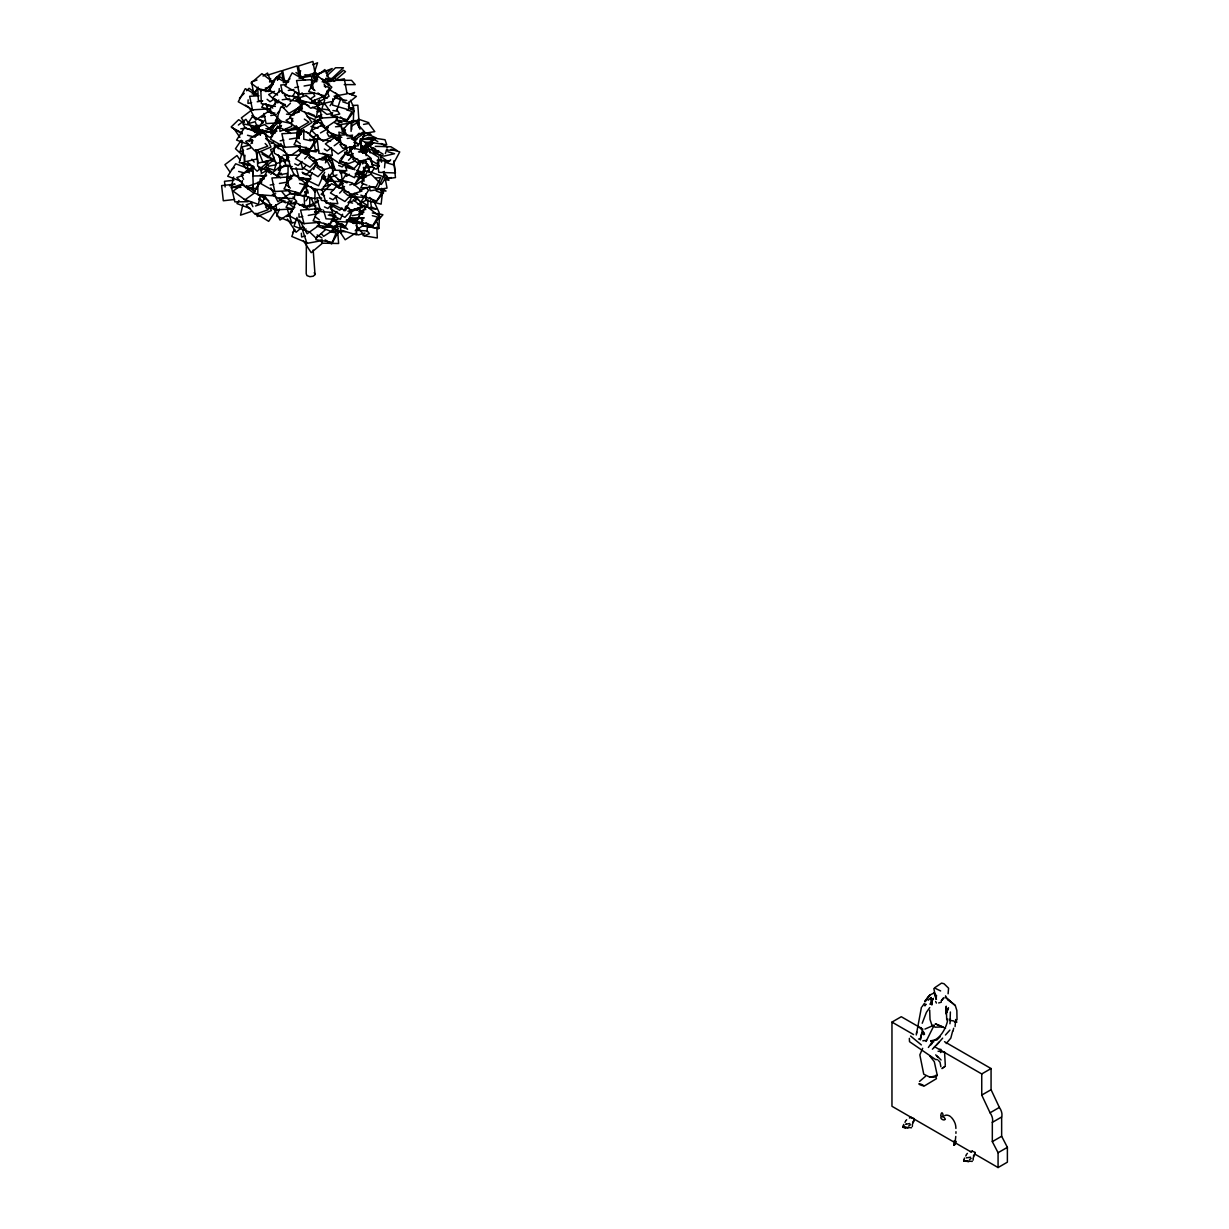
<?xml version="1.0" encoding="UTF-8"?>
<svg xmlns="http://www.w3.org/2000/svg" width="1229" height="1229" viewBox="0 0 1229 1229"><rect width="100%" height="100%" fill="white"/><g stroke="black" fill="none" stroke-linecap="round" stroke-linejoin="round"><path stroke-width="1.5" d="M299.523 134.806L299.523 129.767M280.043 156.651L280.028 167.62L288.462 165.27M288.062 166.13L288.032 177.099L294.791 175.225M309.754 206.994L309.769 197.854M314.947 200.112L314.977 189.143M260.164 182.368L260.179 178.85L263.943 179.157M273.621 156.498L273.606 159.586L261.055 151.828M274.282 146.912L274.251 153.103L286.818 160.861L286.833 153.133M366.119 155.699L366.134 149.508L378.686 157.266L378.655 164.993L367.671 158.203M367.901 199.482L367.886 205.658L361.603 201.786M957.022 1019.84L956.853 1010.561L955.225 1005.276L947.221 999.146L951.138 1002.342M318.972 221.911L318.941 225.491L334.995 227.626M909.352 1038.367L909.506 1041.67L935.684 1059.582L937.22 1059.536M351.095 131.411L351.187 122.239M351.663 129.429L351.74 122.101M301.12 134.314L301.197 129.306M954.257 1142.048L954.272 1140.666M950.171 1018.334L950.37 1011.989M332.782 98.781L332.552 105.095L348.775 109.827L349.067 101.93M267.937 108.475L267.799 112.054L274.973 113.145M300.183 145.882L300.045 149.462L316.206 151.904M306.758 181.846L306.19 196.179L290.044 193.721M306.958 182.384L307.096 178.789M323.319 179.449L323.457 175.855M337.253 116.617L337.115 120.196L353.276 122.639L353.844 108.306L350.25 107.753M354.735 148.847L355.012 141.673M362.924 222.357L362.785 225.936L378.931 228.394L379.5 214.061L372.326 212.97M368.623 171.353L368.838 165.976M340.771 226.428L340.602 230.084L356.441 234.877L356.917 223.955L346.363 220.744M936.298 997.733L936.421 995.183L935.715 999.269L936.513 999.238M248.135 99.856L247.951 103.374L251.653 102.729M279.06 92.052L279.26 88.549M359.928 207.363L359.559 214.384L352.17 215.659M940.692 1052.577L940.907 1049.397L939.617 1049.336M916.281 1034.972L921.412 1007.396M348.652 108.152L348.913 104.542M362.862 174.303L362.34 180.771L356.195 184.396M946.714 1019.855L946.238 1006.198L946.069 1013.94L948.481 1007.841L946.284 1013.08M947.805 1019.025C946.898 1026.829 941.107 1037.445 933.994 1040.287M907.924 1128.099L902.854 1126.993L911.472 1127.776M968.698 1161.743L963.628 1160.652L972.247 1161.42M949.94 1023.757L950.37 1018.749L949.848 1020.423L953.735 1020.915M368.946 172.598L369.437 167.221M383.709 176.761L384.201 171.399M384.523 167.82L385.184 160.661L377.641 160.354M257.598 127.662L257.706 126.71L252.053 127.401M299.046 98.627L299.139 97.659L293.501 98.366M366.088 196.655L365.674 200.25L381.128 204.137L382.757 189.819M245.017 155.269L243.88 164.44L253.159 165.93M260.241 134.929L260.656 131.795L264.081 133.285M294.96 193.291L294.177 198.729L278.998 197.792M367.701 225.491L366.903 230.944L355.534 230.238M912.271 1124.704L914.161 1120.479M973.03 1158.348L974.935 1154.123L998.071 1167.55L1007.381 1162.173L1007.381 1147.348L1001.65 1136.257L1001.65 1117.007A8.864 5.116 60 0 0 999.377 1107.421L991.066 1089.708L991.066 1068.554L944.502 1041.685M301.52 104.035L302.104 100.532M318.664 105.003L319.54 99.764M912.256 1126.547L912.486 1125.534M973.03 1160.207L973.26 1159.193M916.45 1033.558L916.726 1032.007M954.103 1143.631L954.15 1145.075L954.503 1143.4M931.859 1004.984L930.983 997.518L928.156 1000.268M920.782 1028.381L920.951 1027.536M953.043 1031.07L953.658 1028.258M233.648 176.915L231.19 187.868L241.652 184.258L242.482 180.617M242.543 140.736L240.085 151.674L243.572 150.476M242.943 204.244L240.485 215.183L250.946 211.588M354.444 142.81L355.335 139.107M260.563 195.227L258.336 204.337L244.156 199.359M955.67 1142.555L955.993 1141.249M955.071 1026.568L955.67 1019.517L956.807 1022.282L954.395 1021.867M923.133 1031.254L924.408 1033.835L923.64 1034.757C920.813 1027.014 918.724 1051.824 921.904 1031.945M952.583 1031.331L950.816 1038.121L946.222 1043.559M276.356 162.95L274.328 170.232L267.538 167.974M948.097 993.769L948.588 988.208L944.026 983.738L941.552 983.108L934.424 987.932L940.631 990.943M242.866 150.184L239.225 162.643L250.532 164.532M269.535 82.005L270.672 78.564M298.939 75.86L300.644 70.698M313.011 76.597L317.558 62.787L312.627 64.738M324.748 100.025L321.814 108.92L329.203 110.011M292.763 118.43L291.089 123.438L276.356 120.304L280.842 106.969L284.513 107.753M293.885 115.096L295.575 110.103M297.034 217.364L294.023 226.167L309.892 232.097M903.33 1125.61L903.714 1124.397M964.104 1159.254L964.488 1158.056M385.353 153.564L387.012 148.863M300.122 134.944L301.443 131.426M955.056 1142.909L955.609 1141.464M279.382 209.068L276.663 216.058L292.333 222.572M294.53 229.485L291.795 236.475L307.465 242.989M271.793 133.915L272.915 131.104L276.679 131.395M317.067 236.536L315.807 239.686L332.352 242.313L336.132 232.849L330.616 231.974M922.211 1023.25L926.436 1012.297L929.739 1007.58M277.754 79.885L280.581 73.494L272.362 81.483M312.12 172.92L310.614 176.315L302.119 172.229M313.641 169.541L316.667 162.75L313.272 161.122M324.671 172.229L318.618 185.794L303.333 178.451M342.599 214.261L340.325 219.346L335.24 216.888M344.12 210.866L346.394 205.781M351.586 197.07L345.533 210.635L330.248 203.277M351.586 212.924L345.533 226.474L333.643 220.759M267.231 164.118L265.756 167.405L277.477 176.438L280.442 169.863M270.687 133.731L274.543 125.635M359.267 164.102L360.742 161.03M251.453 166.975L249.84 170.309L253.251 171.937M922.672 1048.306L919.845 1054.881L923.747 1074.192L929.969 1077.249L934.24 1077.126L937.297 1075.452L934.301 1061.687L929.846 1056.049M926.036 1041.516L934.209 1025.063L924.945 1029.088M954.272 1145.213L954.825 1144.107M263.083 178.835L264.788 175.44M363.047 183.398L360.727 187.976L376.12 186.777L380.775 177.637L375.644 178.036M314.824 217.472L313.103 220.851L329.418 224.846L333.735 216.396L328.297 215.06M913.823 1120.725L914.361 1118.897M974.582 1154.369L975.135 1152.556M903.192 1125.994L902.839 1127.27L904.052 1125.795M963.966 1159.638L963.966 1160.499M925.79 1004.139L924.899 1005.844L925.883 1004.431M253.742 95.278L258.136 87.105M278.292 170.462L280.043 167.175M265.203 196.855L262.56 201.771L277.385 210.128M365.32 132.809L359.329 143.977L354.106 142.364M904.974 1122.338L905.527 1121.294M965.748 1155.982L966.301 1154.937M930.245 1004.154L933.349 998.47L930.245 1004.154L932.074 1003.924L930.983 997.518M928.371 1047.461L932.719 1041.24L931.198 1041.654L930.845 1040.748L937.02 1039.964M954.365 1145.151L955.025 1143.984M261.408 179.265L253.911 192.4L268.782 200.711M256.216 188.974L263.728 175.839M296.404 140.521L293.992 144.715L310.123 149.047L314.962 140.659L309.585 139.215M332.675 112.653L331.062 115.449L347.208 119.781L352.032 111.393L346.655 109.949M263.359 104.496L261.746 107.292L270.718 109.688M277.739 116.863L275.327 121.056L280.704 122.501M295.283 91.791L292.871 95.97L300.03 97.89M311.06 87.336L308.633 91.514L324.779 95.847L329.602 87.489L324.226 86.045M316.452 122.47L318.065 119.674M286.403 184.78L283.991 188.959L300.122 193.291L304.961 184.934L299.584 183.49M288.477 203.123L286.05 207.302L293.224 209.222M351.602 147.541L348.375 153.118L344.796 152.15M359.145 216.995L356.733 221.174L372.863 225.491L377.702 217.134L372.326 215.689M913.454 1121.063L912.594 1122.415M974.213 1154.707L973.368 1156.059M354.075 185.471L358.883 177.345L355.365 176.024M330.125 105.694L337.038 94.28L329.218 89.487M359.698 142.764L363.707 136.373M248.135 123.238L252.114 117.001L262.192 120.78M251.023 143.547L253.02 140.429M255.017 137.31L257.998 132.624L244.556 127.601L236.582 140.075L250.04 145.099M247.106 171.937L249.103 168.819L235.661 163.78L227.688 176.254L241.145 181.293M238.979 200.465L236.982 203.584L250.439 208.607M928.018 997.088L925.007 1001.804L929.861 994.983L934.317 992.894M361.526 176.715L363.615 173.581M374.384 168.158L370.651 173.735L381.328 184.442L386.935 176.085L382.926 172.06M272.853 133.577L276.018 128.876M276.049 210.436L268.675 221.343L256.108 213.585M241.253 140.244L235.476 148.709L242.113 154.9M922.18 1006.612L924.346 1003.463M325.347 162.858L327.36 159.97M925.514 1076.312L919.492 1081.459M320.185 208.746L314.808 216.381L319.325 219.822M309.769 179.511L305.883 184.995L317.282 190.157M305.883 200.849L308.786 196.717M321.506 190.265L328.312 180.648L321.798 177.698M943.15 998.148L941.199 1000.898L944.179 997.794M292.563 232.558L294.653 229.685M939.11 1042.146L942.674 1038.136M303.824 129.721L295.866 140.275L300.322 143.824M316.698 122.808L320.108 118.291M293.823 173.996L285.865 184.534L290.321 188.068M337.529 139.845L339.803 136.834M354.305 145.928L347.484 154.962L344.519 152.611M368.331 164.855L361.526 173.888L357.071 170.355M297.372 112.653L301.75 106.969M938.679 1042.699L932.381 1049.213M296.926 135.497L299.231 133.162M924.761 1001.22L929.861 994.983M936.452 1045.034L939.309 1041.931M905.712 1120.817L906.664 1119.727M966.47 1154.461L967.423 1153.386M949.909 1030.071L945.424 1035.033M354.935 184.227L360.942 177.16L356.886 173.228M305.729 187.745L307.957 185.149M379.577 218.654L382.926 214.752L377.656 213.447M903.653 1126.332L902.854 1126.993M327.298 183.229L330.816 179.142L330.294 175.87M341.969 130.873L350.035 121.779M340.725 158.725L345.825 153.057L360.42 161.475L354.044 168.573L339.465 160.139M290.259 212.248L294.806 207.194M360.819 149.938L368.116 141.857M258.551 126.802L264.25 120.565M277.262 120.181L269.274 128.907L265.894 128.661M303.763 102.13L302.518 104.066M277.308 113.345L279.69 110.764M299.922 105.94L292.01 114.696L286.495 114.189M305.729 165.777L303.532 168.127L318.034 176.669L324.594 169.633L314.931 163.933M333.735 205.289L330.447 208.807L344.934 217.349L351.494 210.313L346.67 207.455M379.362 165.715L376.089 169.233L371.25 166.391M341.923 207.87L339.742 210.205L325.255 201.664M930.491 1045.203L932.319 1043.267M330.079 161.567L332.629 158.879M345.948 162.919L342.123 166.944L338.682 165.408M348.498 160.231L352.339 156.206L345.457 153.133M271.701 135.651L276.51 130.673M278.906 128.185L281.303 125.696M239.455 98.228L244.264 93.266M246.66 90.777L249.072 88.304L256.692 93.727M254.941 91.76L257.337 89.287M270.58 86.921L272.976 84.432M277.785 79.47L280.181 76.981L287.801 82.404M286.357 82.466L289.952 78.748M261.7 179.91L266.509 174.948M903.131 1127.408L905.665 1127.73L904.621 1127.607M964.043 1160.345C962.169 1161.313 967.407 1161.328 965.395 1161.251M288.83 157.327L286.219 159.985L289.629 161.552M302.027 161.46L298.14 165.454L294.73 163.887M304.638 158.802L308.525 154.808L298.324 150.122M316.544 164.287L306.144 174.933L302.749 173.381M315.945 203.015L318.541 200.358M336.961 195.78L333.059 199.774L329.649 198.207M339.557 193.122L343.444 189.128L331.538 183.659L321.138 194.305L324.548 195.872M331.753 204.49L327.851 208.484L324.456 206.918M336.961 211.618L333.059 215.613L329.649 214.061M933.886 1047.661L935.192 1046.325M353.783 138.6L359.206 133.208M937.497 1039.365L940.323 1036.554M278.814 100.01L269.274 109.35L280.98 121.272M290.413 103.282L286.664 106.908L272.608 97.905L280.104 90.654L289.476 96.661M317.036 121.41L319.755 118.829M326.668 76.044L335.548 67.764L343.444 67.749L332.03 78.395L325.7 78.395M313.18 250.025L315.023 274.559L313.211 276.233L309.877 276.679L306.973 275.634L306.205 273.714L306.374 243.834M910.428 1124.75L908.738 1125.964M971.187 1158.409L969.512 1159.623M325.685 229.439L316.053 238.196L309.508 231.851M278.875 170.17L284.437 165.254M264.035 90.746L273.591 82.481L261.931 73.663L251.008 83.096L261.224 90.823M330.493 81.329L343.475 70.268L345.518 71.635L333.981 81.483M268.705 161.445L257.138 171.2L247.551 162.074M270.764 174.257L280.888 165.731M354.597 141.197L357.101 139.077M378.67 150.645L376.151 152.765L388.164 161.905L390.684 159.785M301.673 227.519L296.081 232.25L287.386 219.008M313.487 75.415L316.406 72.987L313.226 74.201M313.595 78.272L319.448 73.402L332.183 68.532L326.33 73.402M362.509 150.814L369.821 144.73L361.864 147.772M361.695 207.916L364.614 205.489M300.414 130.197L297.479 132.624L302.257 130.781M351.678 94.833L354.613 92.405L349.835 94.234M334.565 98.965L338.943 95.37M365.551 170.8L361.679 173.95L366.104 177.13M368.132 168.696L370.712 166.591M350.68 109.335L353.614 106.984L350.449 100.225M944.118 1067.049L945.331 1066.096L941.982 1068.585L942.827 1067.955M267.799 129.46L273.683 124.959M269.673 129.429L279.966 121.563M251.93 109.888L241.376 117.876L244.433 122.316M238.349 125.051L245.877 119.336L255.017 132.671M331.369 147.833L327.114 150.937L324.318 149.032M334.196 145.759L339.849 141.612L331.431 135.866M361.802 151.029L373.462 142.841L361.403 150.66M360.005 152.089L373.462 142.841M305.637 102.207L302.58 104.281L298.632 96.615M310.215 99.088L314.793 95.985L313.211 92.912M272.316 131.733L281.487 125.512M290.996 155.392L300.153 149.17L298.57 146.097M330.77 158.433L326.192 161.552L323.811 156.959M304.009 184.166L307.066 182.092L305.483 179.019M289.168 213.831L279.997 220.052L273.668 207.793M346.332 176.331L349.389 174.257M355.258 230.822L362.893 225.629L361.311 222.557M263.067 76.06L267.538 73.033L272.331 84.955M354.413 139.891L363.523 133.761M359.698 212.264L365.443 208.454M317.881 223.693L320.462 222.003M335.901 227.872L330.739 231.252L317.005 226.044M262.929 130.044L252.867 136.619L247.505 135.267M231.451 169.633L234.324 167.758M249.717 169.049L243.972 172.813L238.61 171.445M333.136 230.176L323.642 236.352L321.245 233.556M283.638 200.419L272.439 207.563L264.88 196.025M354.782 233.648L345.18 239.763L339.511 231.113M265.833 91.637L270.38 88.765M274.559 98.827L270.027 101.715L267.108 99.319M360.266 149.308L366.088 145.667L361.372 148.31M302.411 108.828L289.829 116.632L293.009 121.195M342.323 131.764L345.487 129.828M351.832 125.926L356.579 123.008L364.168 131.411L351.494 139.184M314.025 79.578L317.067 77.75M322.152 81.821L325.193 79.993L321.952 79.086M358.745 164.025L363.2 161.352M312.32 125.558L318.572 121.871L326.714 129.291L320.477 132.962M317.343 134.806L312.658 137.571L309.954 135.098M358.376 175.394L361.449 173.581M290.658 117.615L286.05 120.304L298.155 128.43L308.894 122.132L304.346 119.09M285.266 104.465L282.009 106.355L288.846 113.437L301.858 105.878L296.174 99.964M290.152 101.623L293.408 99.733M249.026 141.535L252.283 139.645M971.54 1152.234L891.962 1106.284L891.962 1022.098L901.272 1016.721L922.887 1029.195M935.192 1047.062L981.741 1073.946L991.066 1068.554M998.071 1167.55L998.071 1152.725L992.325 1141.633L992.325 1122.384A8.864 5.116 60 0 0 990.067 1112.798L981.741 1095.085L991.066 1089.708M990.067 1112.798L999.377 1107.421M992.325 1122.384L1001.65 1117.007M992.325 1141.633L1001.65 1136.257M998.071 1152.725L1007.381 1147.348M302.303 152.734L308.402 149.216M337.222 187.054L343.321 183.536M349.958 196.993L354.536 194.366M349.958 212.847L354.536 210.205M940.707 1115.748C942.167 1107.298 944.655 1120.157 941.967 1116.239M271.102 143.301L274.236 141.535M274.482 91.345L268.675 94.572L277.877 102.913M315.131 118.153L321.814 114.604M254.249 166.914L247.705 170.385L247.551 164.87M267.876 169.971L261.316 173.443L261.224 169.771M336.915 123.929L340.279 122.147M358.054 204.49L366.319 200.127L364.936 196.886M323.304 80.761L326.238 79.255L328.988 79.516L330.324 80.884M322.843 141.427L333.52 136.05L322.213 125.02L311.536 130.397L321.583 140.198M323.212 80.761L326.238 79.255L323.212 80.653M905.496 1124.289L906.28 1123.936M966.271 1157.933L967.039 1157.58M323.488 82.358L335.609 77.78L328.926 80.791M296.174 109.304L299.661 107.768M362.063 178.159L365.243 176.792M251.807 169.925L241.314 174.41L243.588 179.342M253.358 186.946L248.104 189.205L246.599 185.917M272.454 207.025L268.967 208.531L267.446 205.243M311.459 101.439L325.531 95.801M355.15 161.03L348.928 163.518L339.772 161.537M361.464 178.082L364.875 176.746M336.976 174.887L329.864 177.637L328.589 174.334M340.541 173.504L344.105 172.121M358.699 177.544L362.263 176.162L364.168 181.139M359.605 190.526L366.734 187.776M361.065 178.051L369.99 174.733M313.211 75.43L321.967 72.219M250.608 139.599L245.754 141.35L254.787 150.89L267.738 146.22L265.157 143.486M243.342 175.194L236.859 177.529L245.892 187.085L258.843 182.399M252.636 202.524L246.153 204.859L255.186 214.399L268.137 209.713L265.556 206.994M271.594 204.644L266.739 206.411L259.012 198.222M909.414 1117.991L911.549 1117.361M970.188 1151.634L972.308 1151.02M273.806 148.356L270.503 149.508L276.218 163.672L281.18 161.951L278.307 154.869M267.968 160.676L263.021 162.382L258.013 149.999M363.999 153.072L367.302 151.935M357.286 208.469L362.248 206.749L360.097 201.433M247.06 149.277L250.547 148.079M255.54 205.996L262.514 203.584M303.993 206.994L314.793 203.323M272.485 136.25L269.335 137.295L256.784 127.186L264.681 124.575L274.436 132.44M335.594 138.938L340.74 137.249M363.231 136.45L370.098 134.207M350.388 149.4L353.829 148.279M348.068 155.3L353.276 153.625M358.469 151.95L361.94 150.829L370.774 158.019L356.902 162.489L352.493 158.894M267.062 75.353L281.502 70.744L282.962 78.917M256.999 80.085L251.576 81.821L253.62 93.266M288.339 80.791L284.729 81.944L282.701 70.499L297.141 65.905L298.893 75.706M302.319 76.92L314.962 72.895L312.919 61.45L298.463 66.043L300.506 77.488M285.865 130.658L296.696 127.201M277.677 174.364L281.287 173.212M933.533 1041.516L931.782 1041.839L930.845 1040.748M304.346 153.855L309.6 152.227M314.854 150.599L318.357 149.508M326.361 158.987L322.858 160.077L319.263 159.171M331.523 167.344L321.015 170.601L316.683 166.975M339.265 188.175L344.519 186.547M349.773 184.918L353.276 183.828L361.94 191.094L347.93 195.442L343.598 191.816M386.075 179.173L391.329 177.544M347.976 202.524L356.733 199.805L350.956 194.965M347.93 211.28L361.94 206.933L353.276 199.682M906.956 1124.059L909.798 1123.521M967.73 1157.703L970.557 1157.18M296.312 109.857L302.196 108.091M258.443 132.548L263.759 130.965M931.49 1040.963L932.872 1040.564M229.485 185.794L234.816 184.258M938.679 1002.941L941.368 1002.173M286.48 216.581L290.075 215.551M305.222 235.983L301.612 236.997L301.366 233.249M247.981 123.73L255.202 121.686L257.184 126.894M247.306 171.046L250.931 170.032M323.411 186.793L330.171 184.918M314.947 201.94L318.326 201.003M314.808 209.237L318.188 208.3M313.272 121.471L320.431 119.49L319.586 115.787M275.726 193.767L272.316 194.689L285.42 202.77L292.21 200.895M364.952 233.111L358.146 234.969L355.242 233.187M929.969 1077.249L937.297 1075.452M331.123 101.654L324.379 103.267L333.028 115.603L339.772 113.99L336.516 109.366M249.379 145.16L242.221 146.865L244.955 161.829L257.491 158.848M272.485 159.693L258.167 163.104L255.77 150.015M299.185 150.368L302.703 149.569M373.846 152.166L377.38 151.367M335.563 138.539L338.974 137.817M358.837 211.711L363.799 210.681M276.202 164.701L268.613 166.238L264.865 162.167M304.5 207.378L315.576 205.243L315.653 214.015L308.264 215.428M302.718 216.504L299.016 217.21L299 213.708M334.027 96.231L347.085 93.819L344.32 78.81L327.528 81.897L328.22 85.646M292.871 208.315L287.356 209.329L291.795 222.956L295.467 222.28M306.175 229.086L302.488 229.762L306.943 243.373L321.645 240.669M311.705 151.213L317.082 150.245M299 78.195L311.936 75.968L311.475 84.74L304.085 86.015M283.223 82.65L288.769 81.698M252.114 93.972L255.801 93.327M294.837 87.597L298.539 86.967M288.308 90.454L293.854 89.502M257.199 101.777L262.729 100.824M261.531 117.139L265.218 116.494M270.764 115.541L276.31 114.589M295.759 112.622L299.446 111.993M317.266 111.532L320.969 110.887M286.203 131.042L297.28 129.137L296.819 137.925L289.429 139.2M280.197 140.797L283.899 140.152M278.046 175.01L287.279 173.412L286.818 182.184L279.429 183.459M270.196 185.041L273.898 184.411M281.502 201.786L285.189 201.141M363.538 124.406L368.746 123.514L374.784 131.611L359.16 134.284M336.854 140.26L340.325 139.66M347.269 138.478L352.477 137.587L358.515 145.683L342.891 148.356L339.865 144.3M355.073 173.965L364.414 172.429L363.415 167.344M317.036 105.033L323.703 103.973M331.861 113.575L326.868 114.374L316.805 106.431M352.831 121.917L356.579 121.394L359.959 129.183M352.6 135.144L346.977 135.927L343.598 128.154M358.238 134.36L361.987 133.838M337.852 124.851L351.095 123.054M265.234 88.073L270.395 87.382M384.216 179.065L395.461 177.575L393.941 162.412M282.194 99.764L289.737 98.827M240.761 128.799L246.415 128.108M251.96 128.369L255.724 127.893M265.971 132.164L276.663 130.904M276.387 146.282L281.733 145.652M922.841 1040.809L926.635 1040.379M233.909 180.248L224.492 181.308L225.122 186.992M234.8 184.12L221.619 185.61L223.294 200.757L234.601 199.482M314.163 123.269L317.528 122.9M320.923 125.957L324.686 125.542M322.044 227.442L337.13 226.044L336.039 220.636M324.61 127.724L328.251 127.417M335.532 126.787L340.986 126.31L345.088 134.806L328.696 136.219L327.068 132.824M339.818 172.183L344.95 171.783M318.787 222.434L303.978 223.57L300.567 210.098L315.377 208.961L316.652 214M260.748 133.285L264.051 133.039M303.916 227.288L300.322 227.549L297.633 218.977M336.285 224.2L341.739 223.816M286.372 84.663L280.765 84.97L282.562 93.435M258.981 95.754L249.656 96.292L252.513 109.827L267.446 108.982L266.37 103.897M314.332 93.204L299.4 94.065L296.542 80.53L311.475 79.67L313.61 89.825M318.972 104.45L324.564 104.127M336.761 117.139L321.829 117.999L319.694 107.829M281.011 122.746L266.094 123.591L263.943 113.437M299.692 146.405L284.759 147.265L281.902 133.715L296.819 132.855L297.894 137.94M299.139 179.757L306.589 179.326M289.691 190.649L274.758 191.509L271.901 177.975L286.818 177.114L288.969 187.269M291.749 208.991L276.817 209.836L275.742 204.767M353.967 209.652L359.559 209.329L360.635 214.399M353.092 223.386L362.432 222.864L361.357 217.779M360.327 212.371L363.938 212.187M352.354 105.479L357.854 105.233L359.344 126.833M351.448 120.765L358.776 120.457M361.218 149.293L368.761 149.108L366.303 142.165M357.009 172.736L360.804 172.674M266.555 175.716L253.282 175.977L253.066 168.588M257.076 188.406L253.282 188.483L252.851 173.688M240.976 187.346L231.513 187.469L234.862 201.863L248.089 201.694M360.88 146.435L366.626 146.896L362.832 146.927M351.479 217.979L364.199 217.856L347.546 219.73M366.903 138.14L374.077 138.078L360.42 138.754M363.338 210.973L360.02 210.973L362.939 213.124M335.01 80.315L351.509 80.331L355.242 84.632L344.228 84.617M360.266 139.292L371.219 139.445L368.884 137.141M911.457 1117.576L914.238 1118.651M972.231 1151.22L975.012 1152.295M375.291 146.343L390.93 146.758L396.798 150.368L386.367 150.092M380.806 190.894L386.014 191.033L381.62 188.329M345.334 231.651L333.105 231.298L331.661 225.998M341.816 181.662L328.973 181.185L328.143 175.947M351.586 196.84L366.273 197.377L365.735 193.875M377.134 160.277L390.069 160.769M298.785 155.422L286.987 154.731L291.104 168.65L302.902 169.356L300.844 162.397M363.907 171.108L367.287 171.307M333.704 189.742L321.906 189.051L326.023 202.969L337.821 203.676L335.763 196.717M321.768 198.053L316.713 197.761L320.83 211.68L332.629 212.387L330.57 205.427M337.821 219.515L326.023 218.823L323.457 210.113M332.352 221.112L347.546 222.096M346.762 100.394L343.444 100.163L335.717 93.066M359.114 214.03L362.54 214.276L359.16 214M365.059 142.672L368.838 142.948M261.623 182.583L257.86 182.276L257.829 194.581L274.758 195.933M938.05 1051.241L944.533 1051.901L945.285 1064.852M372.633 208.761L376.289 209.068L371.112 206.933M328.804 156.897L325.009 156.559L330.586 167.666L334.365 168.02M283.131 155.131L288.846 155.684M292.287 166.652L286.572 166.099L281.994 156.529M298.386 175.947L294.576 175.578L289.998 166.007M321.86 189.819L316.145 189.251L321.491 200.419L327.206 200.972M314.762 198.345L310.952 197.961L316.283 209.13L322.013 209.683M314.762 211.618L318.28 211.972M918.509 1038.997L920.306 1039.212M315.423 212.479L318.956 212.94M335.164 97.813L340.71 98.627L336.608 111.086L332.905 110.549M370.083 137.525L385.015 139.737L386.766 144.792L371.834 142.564L370.666 139.2M326.023 83.587L329.618 84.14M323.657 97.644L327.252 98.197M347.269 154.915L350.849 155.469M355.918 173.028L364.89 174.395M330.632 141.151L317.174 139.015L318.895 153.272L332.337 155.407L331.477 148.279M290.244 203.369L295.621 204.26M299.185 204.874L304.562 205.765L304.101 194.919M362.985 235.569L377.303 237.98L376.842 227.119M305.944 102.053L296.312 99.749L316.667 103.973L309.524 102.683M262.729 130.766L273.437 132.686M322.121 175.947L325.808 176.638M299.538 151.536L305.022 152.611M314.547 211.757L317.604 212.356M273.038 91.776L260.763 89.287L261.347 103.605L275.388 106.447M316.821 139.399L313.287 138.677L315.392 150.261L318.925 150.983M304.669 192.323L308.264 193.076L307.542 189.942M349.22 218.946L356.64 220.529L355.688 221.911L346.424 219.93M310.922 126.526L318.065 128.123M310.937 140.843L303.793 139.23L303.778 130.274M335.409 225.629L344.489 227.703L341.278 226.827M352.477 147.849L361.295 150.03L362.801 153.272M357.731 159.171L354.198 158.295L349.697 148.586M363.031 160.492L366.565 161.368M356.687 173.304L360.128 174.165M268.49 91.484L257.783 88.765L258.382 100.425L261.946 101.331M256.846 125.112L260.425 126.019M374.922 148.494L371.358 147.588L373.539 152.457M322.198 157.281L325.762 158.188M313.917 157.819L310.369 156.913L306.021 147.157M385.338 179.403L388.902 180.31L387.442 177.053M321.937 167.298L318.372 166.391L315.469 159.893M352.677 183.029L340.218 179.864L345.288 191.232L348.852 192.139M354.182 193.491L357.747 194.397M348.99 202.201L352.554 203.108M345.288 207.071L348.852 207.978M354.182 209.345L357.747 210.251M338.866 162.843L354.904 169.633L345.426 167.19M361.864 162.243L367.241 163.687L362.417 172.045L357.04 170.601M300.905 177.637L308.08 179.557M334.641 97.721L345.457 100.87M387.765 151.689L394.555 153.717L383.97 156.114L373.785 153.087M304.884 74.662L311.72 76.766M391.022 149.231L399.748 151.92L392.896 164.686L385.921 162.535M275.235 133.009L254.879 128.784L259.15 130.12M287.156 165.408L290.797 166.545M291.949 128.338L295.359 129.398M932.581 1041.485L933.733 1041.869M358.545 119.198L368.777 122.685M364.245 132.148L371.066 134.468M346.271 145.636L341.14 143.885L338.851 132.102L352.508 136.757L353.169 140.121M349.681 146.804L354.797 148.54L354.152 145.176M378.302 152.135L369.545 149.139L370.144 152.918M378.931 166.652L371.926 164.256L371.035 158.587M281.195 146.205L277.693 145.007L278.292 148.786M285.328 161.921L280.074 160.123L279.475 156.344M270.38 160.047L275.619 161.844M361.142 204.92L371.65 208.515L370.467 200.957M346.593 92.912L356.41 96.338L347.638 103.528L342.737 101.807M311.198 80.069L315.991 81.805M366.964 185.164L361.725 183.244L367.609 170.923L383.356 176.684L377.472 189.005L370.467 186.439M258.628 199.359L261.992 200.619M376.228 191.002L381.512 192.999L376.688 201.126L360.865 195.165M338.236 179.511L347.039 182.829M335.671 120.119L341.969 122.516M334.396 122.639L341.478 125.512L341.57 128.907M341.785 137.402L327.621 131.657L327.482 126.556M308.249 112.791L314.655 115.526M307.066 116.478L315.776 120.212L309.723 133.654L294.069 126.94M308.955 105.74L302.088 102.76L301.074 110.595L316.529 117.293L317.543 109.458L312.396 107.215M945.531 1028.32L935.315 1023.834L942.996 1026.891L935.085 1027.183L931.797 1024.832L930.015 1019.471L929.692 1010.161M367.717 134.145L375.997 137.863L369.207 143.901L360.927 140.183M256.031 125.757L259.334 127.248M305.56 195.918L312.074 198.868M353.307 220.59L360.205 223.724L350.511 217.594M362.693 151.397L366.088 152.949M357.086 162.489L360.496 164.087L354.597 177.698L339.281 170.462M260.102 175.194L263.528 176.822M921.489 1029.057L919.43 1027.444M923.793 1085.591C917.418 1081.919 916.803 1084.5 924.177 1086.067L936.437 1078.678L935.622 1075.329M273.529 98.75L285.358 104.88M232.081 127.785L242.236 133.039M309.216 209.729L295.943 202.57L289.276 215.797L304.208 223.847M336.562 230.146L341.508 232.911M305.345 80.331L292.179 72.895L285.143 85.984L299.968 94.341M286.28 82.927L276.402 77.35L269.381 90.439L277.6 95.079M319.094 116.402L322.397 118.261M258.459 96.092L245.293 88.672L238.257 101.761L253.082 110.118M245.354 105.126L248.657 106.984M290.689 133.515L277.524 126.08L270.503 139.184L285.328 147.526M251.837 115.526L263.359 122.024M279.06 173.028L282.347 174.871M287.294 177.667L290.582 179.511M280.704 177.775L267.523 170.339L260.502 183.428L275.311 191.785M891.962 1022.098L913.577 1034.572M377.795 141.596L372.925 138.754L370.159 146.604L383.171 154.193M381.051 143.486L387.565 147.28M289.015 176.991L291.811 178.681M318.173 100.624L324.441 104.465M265.694 138.57L276.694 145.375L268.275 157.834L261.992 153.948M274.282 145.375L285.266 152.166M355.335 197.9L358.469 199.835M335.071 230.13L338.298 232.112L331.646 243.895L325.193 239.916M246.814 186.255L254.664 191.109M317.159 234.939L321.983 237.919M266.094 204.613L275.511 210.436M344.228 148.448L347.438 150.445L339.404 163.211L324.932 154.163M243.357 122.7L238.672 119.689L231.175 126.94L242.098 133.946M302.472 204.229L307.142 207.394M268.137 104.834L272.792 108.091M322.566 176.93L325.639 179.096M295.959 72.542L303.578 77.949M285.881 128.953L288.923 131.119M246.461 170.754L249.441 172.905M921.335 1044.896L910.566 1036.032M251.653 188.621L255.125 191.248M331.354 212.571L335.87 216.027L328.358 226.72L323.841 223.279M348.329 106.355L354.259 111.056L346.317 121.625L340.372 116.909M306.789 132.087L317.19 140.321L309.232 150.89L304.777 147.357M314.977 90.623L310.522 87.09L318.48 76.551L331.83 87.151L323.888 97.69L317.942 92.974M294.745 91.53L299.2 95.079M265.111 104.035L268.091 106.385M363.062 220.268L358.607 216.734L366.565 206.195L379.93 216.796L371.972 227.35L366.042 222.633M295.313 175.163L307.189 184.596L299.231 195.134L294.776 191.601M287.939 202.862L292.394 206.395M314.102 160.984L316.882 163.227M322.689 153.149L327.022 156.774L313.011 161.122L308.679 157.496M335.379 225.967L338.267 228.44L337.437 230.96L328.773 223.509M937.112 1056.049L941.091 1059.982M265.28 169.049L269.397 172.951M379.515 188.867L383.571 192.815L375.152 202.708L369.745 197.454M342.338 224.108L347.638 229.27L339.588 224.63L335.625 220.759M945.516 996.811L955.041 1005.522M253.589 127.831L260.425 134.913M369.791 141.596L372.126 144.131M938.219 1060.258L940.031 1062.255L940.876 1066.757M935.73 1054.851L937.973 1057.386M366.242 187.653L368.531 190.295L360.712 202.201L354.997 195.595M343.628 172.014L345.917 174.656L338.098 186.547L331.231 178.62L334.764 182.66M363.615 147.71L367.072 151.735M338.805 187.714L328.942 175.885M297.556 145.652L299.845 148.34M300.444 149.354L303.886 153.395M366.964 230.714L369.422 233.618L364.629 235.691L356.026 225.552M292.994 197.07L296.681 201.418L291.887 203.492L282.055 191.893M362.202 146.205L365.366 150.061M336.976 185.302L339.096 187.883M300.967 149.754L304.147 153.625M333.274 133.915L337.99 139.829M269.904 158.065L272.208 160.968L261.086 170.785L258.781 167.881M251.899 159.171L254.188 162.074M300.752 131.902L298.924 129.521L299.2 138.447M322.136 176.607L328.466 184.857M310.845 186.593L315.054 192.093M279.075 156.406L281.18 159.155M304.531 111.87L311.966 122.516L299.384 130.305L296.189 125.742M233.817 128.477L239.916 137.356M240.039 159.97L236.982 155.53L224.922 164.655L230.007 172.06M242.067 162.935L246.123 168.849M320.492 240.3L322.428 243.234L311.214 252.667L303.502 240.899M270.319 130.597L271.932 133.055M261.931 175.409L263.958 178.589M934.455 993.954L935.131 994.968L933.871 988.623M328.373 158.51L334.703 168.987L326.668 180.555L323.043 174.579M313.088 75.322L316.898 81.621M317.558 222.157L319.248 225.184L307.096 233.725L299.507 220.083M335.64 116.832L337.222 119.904L325.009 128.2L318.68 115.925M269.597 110.518L271.179 113.575M266.324 108.674L267.907 111.747L255.693 120.043L249.364 107.783M280.827 143.655L287.939 157.466M261.209 120.35L262.791 123.407M288.569 190.357L290.152 193.429L277.938 201.725L270.826 187.929M290.628 208.684L292.21 211.757M320.938 122.501L323.488 127.478M924.485 1034.403L921.381 1029.18M935.622 1001.435L936.421 1003.079M317.666 208.285L319.202 211.48M362.494 145.775L365.658 152.55M330.386 81.421L324.855 69.577L316.068 76.597L317.65 79.993M373.739 200.911L379.269 212.771M364.168 206.257L365.75 209.637M252.483 143.163L250.209 138.232L264.204 132.24L270.995 147.019L256.999 153.01L255.494 149.723M269.888 207.24L271.394 210.528L257.399 216.519L255.893 213.232M262.929 195.38L264.435 198.668M250.608 201.74L252.882 206.656M922.441 1032.283L922.918 1033.435M370.159 159.002L373.017 166.084L368.07 167.805L365.213 160.722M314.255 272.638L315.023 274.559M324.118 83.895L325.516 87.443M326.929 91.007L329.034 96.354L315.93 103.374L314.516 99.81M262.299 130.351L263.59 133.623M258.505 130.366L259.826 133.838M302.011 92.82L303.302 96.246M296.834 132.763L298.586 137.817M360.297 140.367L361.464 143.931M344.704 163.856L346.839 170.8L335.194 170.186L330.908 156.298M309.877 175.348L310.906 178.835L299.123 178.128L296.035 167.697M298.509 133.439L299.277 136.25M945.531 995.828L946.176 998.347M299.845 130.72L300.613 133.9M362.079 146.282L362.663 148.786M377.242 222.449L378.686 228.702L362.524 225.291L361.802 222.157M304.869 191.801L305.944 196.502L289.783 193.091L289.061 189.957M317.497 106.508L318.757 112.069M935.254 996.996L934.301 992.448M297.479 92.59L298.555 97.659M290.597 175.102L291.304 178.482M384.385 174.487L387.043 188.083L370.221 190.833L369.222 185.733M362.094 160.538L362.755 163.933M276.755 76.659L277.416 80.023M361.603 148.878L362.294 152.611M305.468 149.139L306.052 152.411M380.345 154.624L381.543 162.182M303.133 149.4L303.64 152.673M393.772 160.907L395.415 172.982L378.778 172.337L377.364 161.998M360.189 140.198L361.833 152.273M341.17 171.645L342.445 183.013L333.059 174.533L331.769 163.18M360.358 141.704L361.326 151.182M266.171 134.053L266.739 139.753M337.652 230.76L338.62 243.496L322.305 243.173L322.029 239.532M358.192 119.29L358.653 126.894M298.97 130.09L299.215 138.616M275.096 99.288L275.311 104.665M267.953 167.881L268.091 171.353L257.691 166.13L257.153 152.212M291.534 122.639L291.611 126.341L279.951 131.426L279.705 120.319M318.081 135.298L318.081 138.877M981.741 1073.946L981.741 1095.085M955.901 1128.452A67.349 38.882 60 0 0 955.793 1126.778A9.801 5.653 60 0 0 955.256 1123.982M955.962 1131.725A67.349 38.882 60 0 1 955.932 1133.338M955.763 1136.456A67.349 38.882 60 0 1 955.179 1140.942M954.918 1142.371A67.349 38.882 60 0 1 954.242 1145.121M950.985 1117.053A9.801 5.653 60 0 1 954.933 1123.029M944.087 1117.161A3.779 2.212 17.5 0 0 944.794 1118.344A1.767 1.075 15.8 0 1 945.147 1119.02M944.686 1115.655A3.779 2.212 17.5 0 1 950.278 1116.424M944.886 1119.604A1.767 1.075 15.8 0 1 943.104 1119.803A2.811 1.859 16.5 0 1 941.153 1116.762M302.088 151.613L295.528 158.633L310.015 167.175L316.575 160.154L302.088 151.613M337.007 185.917L330.447 192.953L344.934 201.495L351.494 194.459L337.007 185.917M242.205 184.565L233.08 191.079L244.955 199.805L254.08 193.306L242.205 184.565M334.472 137.74L325.362 143.885L338.144 153.963L347.254 147.833L334.472 137.74M306.113 95.539L298.232 98.151L310.768 108.26L318.664 105.648L306.113 95.539M298.893 97.629L284.298 94.787L287.171 99.426L301.781 102.268L298.893 97.629M257.46 126.679L242.85 123.822L245.739 128.461L260.333 131.303L257.46 126.679"/></g></svg>
